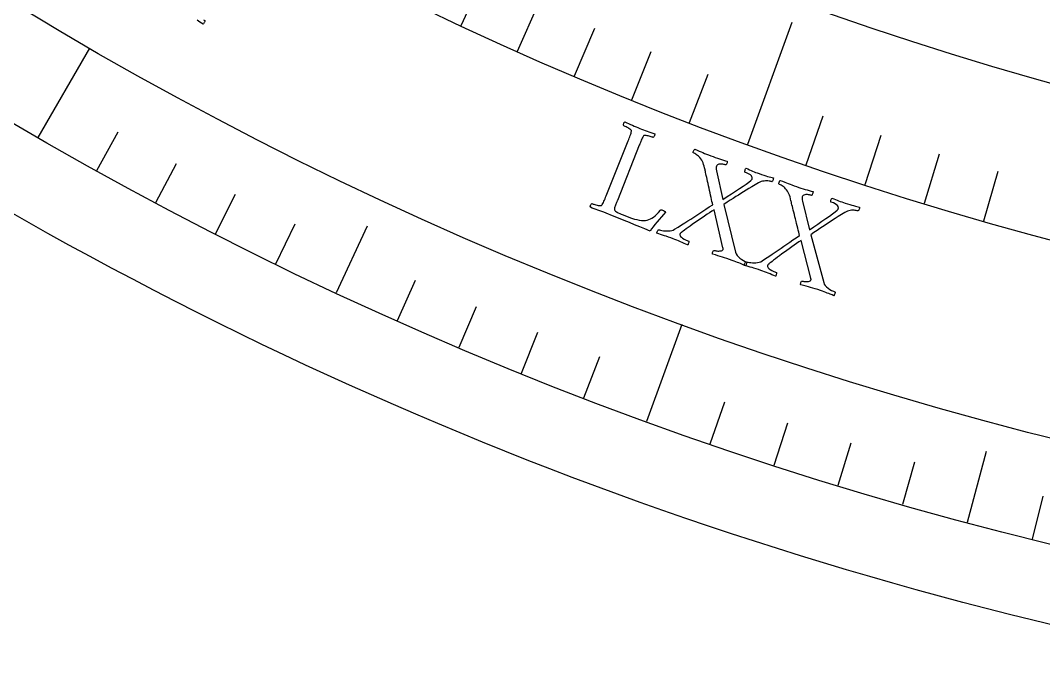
# Model space of a CAD drawing. Header units: millimetres. Extents: x -76 to 76, y -76 to 98.
# Drawn here: x -37.58 to -17.81, y -74.48 to -62.24 of the extents above; entities that cross this region are included whole.
import ezdxf

# ---------------------------------------------------------------- set-up
doc = ezdxf.new("R2010")
doc.units = ezdxf.units.MM
for name, color, linetype in [('CUT_OUTER', 1, 'Continuous'), ('ENGRAVE', 7, 'Continuous'), ('ENGRAVE_FINE', 8, 'Continuous'), ('TEXT', 5, 'Continuous')]:
    doc.layers.add(name, color=color, linetype=linetype)

msp = doc.modelspace()

# ---------------------------------------------------------------- linework, layer by layer
at = {"layer": 'CUT_OUTER'}
msp.add_lwpolyline([(-17.5604, -73.9434), (-18.0138, -73.8343), (-18.4665, -73.7224), (-18.9185, -73.6077), (-19.3698, -73.4902), (-19.8204, -73.37), (-20.2702, -73.247), (-20.7192, -73.1212), (-21.1675, -72.9927), (-21.615, -72.8615), (-22.0616, -72.7275), (-22.5075, -72.5907), (-22.9525, -72.4513), (-23.3966, -72.3091), (-23.8398, -72.1641), (-24.2822, -72.0165), (-24.7236, -71.8662), (-25.1641, -71.7131), (-25.6036, -71.5573), (-26.0422, -71.3989), (-26.4798, -71.2378), (-26.9164, -71.0739), (-27.352, -70.9075), (-27.7866, -70.7383), (-28.2201, -70.5665), (-28.6526, -70.392), (-29.0839, -70.2148), (-29.5142, -70.0351), (-29.9434, -69.8527), (-30.3714, -69.6676), (-30.7983, -69.4799), (-31.2241, -69.2897), (-31.6486, -69.0968), (-32.072, -68.9013), (-32.4942, -68.7032), (-32.9151, -68.5025), (-33.3348, -68.2993), (-33.7533, -68.0934), (-34.1705, -67.885), (-34.5864, -67.6741), (-35.0009, -67.4606), (-35.4142, -67.2446), (-35.8262, -67.026), (-36.2367, -66.8049), (-36.646, -66.5813), (-37.0538, -66.3552), (-37.4603, -66.1266), (-37.8653, -65.8955)], dxfattribs=at)
at = {"layer": 'ENGRAVE'}
for points in [[(-29.0677, -62.3358), (-28.2904, -60.669)], [(-23.5241, -64.6321), (-22.6664, -62.2753)], [(-37.24, -64.5016), (-36.2425, -62.7739)], [(-31.4766, -67.5018), (-30.8744, -66.2103)], [(-25.4737, -69.9883), (-24.7913, -68.1136)], [(-19.2768, -71.9422), (-18.908, -70.5657)]]:
    msp.add_lwpolyline(points, dxfattribs=at)
for radius in [74.48, 74.48, 72.485, 68.78, 68.78, 65.854]:
    msp.add_circle((0, 0), radius, dxfattribs=at)
at = {"layer": 'ENGRAVE_FINE'}
for points in [[(-27.9753, -62.8337), (-27.5673, -61.9172)], [(-26.8745, -63.3123), (-26.4825, -62.3889)], [(-25.7654, -63.7717), (-25.3896, -62.8416)], [(-24.6485, -64.2117), (-24.289, -63.2751)], [(-22.3926, -65.0328), (-22.066, -64.0842)], [(-36.1086, -65.1417), (-35.6941, -64.3939)], [(-21.2542, -65.4137), (-20.9442, -64.4596)], [(-20.1093, -65.7746), (-19.816, -64.8153)], [(-34.9662, -65.7619), (-34.5648, -65.007)], [(-18.9583, -66.1156), (-18.6818, -65.1512)], [(-33.8132, -66.3622), (-33.4251, -65.6004)], [(-32.6499, -66.9422), (-32.2751, -66.1737)], [(-30.2937, -68.0409), (-29.946, -67.2598)], [(-29.1017, -68.5592), (-28.7676, -67.7722)], [(-27.9007, -69.0567), (-27.5804, -68.2639)], [(-26.6912, -69.5331), (-26.3848, -68.7349)], [(-24.2483, -70.4222), (-23.97, -69.6138)], [(-23.0156, -70.8347), (-22.7514, -70.0215)], [(-21.7758, -71.2256), (-21.5259, -70.4079)], [(-20.5295, -71.5948), (-20.2938, -70.7729)], [(-18.0183, -72.2676), (-17.8115, -71.438)]]:
    msp.add_lwpolyline(points, dxfattribs=at)
at = {"layer": 'TEXT'}
msp.add_lwpolyline([(-34.0475, -62.2247), (-34.0183, -62.2424), (-34.0184, -62.2499), (-34.0208, -62.259), (-34.0253, -62.2697), (-34.032, -62.2818), (-34.0392, -62.2933), (-34.0451, -62.3021), (-34.0496, -62.308), (-34.0528, -62.3111), (-34.0855, -62.2902), (-34.1158, -62.2708), (-34.1438, -62.2528), (-34.1695, -62.2363)], dxfattribs=at)
for points in [[(-26.0436, -65.7181), (-26.0448, -65.721), (-26.0462, -65.7245), (-26.0478, -65.7286), (-26.0497, -65.7334), (-26.0546, -65.7458), (-26.0602, -65.7599), (-26.0665, -65.7758), (-26.0735, -65.7934), (-26.0805, -65.8116), (-26.0869, -65.8291), (-26.0926, -65.8459), (-26.0977, -65.8621), (-26.1016, -65.8764), (-26.1035, -65.8878), (-26.1035, -65.8963), (-26.1016, -65.9019), (-26.0912, -65.9153), (-26.0787, -65.9275), (-26.0641, -65.9386), (-26.0473, -65.9485), (-26.0267, -65.9585), (-26.0006, -65.9702), (-25.969, -65.9835), (-25.9319, -65.9983), (-25.7904, -66.0538), (-25.7531, -66.0671), (-25.7132, -66.0791), (-25.6707, -66.0896), (-25.6256, -66.0987), (-25.581, -66.105), (-25.5398, -66.1073), (-25.502, -66.1054), (-25.4676, -66.0994), (-25.4378, -66.09), (-25.4076, -66.0769), (-25.377, -66.0604), (-25.3459, -66.0403), (-25.3142, -66.0157), (-25.2818, -65.9855), (-25.2484, -65.9498), (-25.2143, -65.9084), (-25.2076, -65.9033), (-25.1984, -65.9013), (-25.1867, -65.9025), (-25.1725, -65.9068), (-25.1517, -65.9158), (-25.1355, -65.9253), (-25.1238, -65.9353), (-25.1167, -65.9457), (-25.155, -65.9908), (-25.1947, -66.0372), (-25.2358, -66.0849), (-25.2784, -66.1338), (-25.3191, -66.182), (-25.3545, -66.2275), (-25.3846, -66.2701), (-25.4094, -66.3101), (-25.5111, -66.2706), (-25.6122, -66.2305), (-25.7127, -66.1897), (-25.8125, -66.1483), (-25.9153, -66.1055), (-26.0247, -66.0607), (-26.1407, -66.0137), (-26.2633, -65.9647), (-26.306, -65.948), (-26.3466, -65.9326), (-26.3851, -65.9186), (-26.4215, -65.9059), (-26.4572, -65.8936), (-26.4933, -65.8804), (-26.5298, -65.8666), (-26.5668, -65.8519), (-26.5687, -65.8441), (-26.5685, -65.835), (-26.566, -65.8245), (-26.5614, -65.8127), (-26.5556, -65.8013), (-26.5498, -65.7922), (-26.5439, -65.7853), (-26.538, -65.7806), (-26.5286, -65.7842), (-26.5158, -65.7885), (-26.4997, -65.7936), (-26.4801, -65.7995), (-26.4589, -65.8054), (-26.4379, -65.8102), (-26.417, -65.8141), (-26.3963, -65.8169), (-26.3777, -65.8183), (-26.3634, -65.8175), (-26.3533, -65.8148), (-26.3474, -65.8099), (-26.3362, -65.7953), (-26.3253, -65.7781), (-26.3146, -65.7581), (-26.3042, -65.7355), (-26.2938, -65.711), (-26.2831, -65.6855), (-26.2722, -65.659), (-26.2611, -65.6315), (-25.8357, -64.5684), (-25.8247, -64.5408), (-25.8142, -64.5138), (-25.8042, -64.4876), (-25.7947, -64.4621), (-25.7864, -64.438), (-25.7801, -64.4158), (-25.7759, -64.3956), (-25.7738, -64.3773), (-25.7743, -64.3688), (-25.7794, -64.3595), (-25.7891, -64.3496), (-25.8035, -64.3388), (-25.8204, -64.3278), (-25.8381, -64.3172), (-25.8563, -64.3068), (-25.8753, -64.2966), (-25.8931, -64.2875), (-25.9079, -64.2802), (-25.9198, -64.2745), (-25.9288, -64.2706), (-25.9298, -64.2632), (-25.9291, -64.2542), (-25.9269, -64.2436), (-25.9232, -64.2314), (-25.9184, -64.2197), (-25.9129, -64.2104), (-25.9068, -64.2036), (-25.9001, -64.1993), (-25.8632, -64.2157), (-25.8268, -64.2322), (-25.7907, -64.2486), (-25.755, -64.2651), (-25.7195, -64.2812), (-25.6842, -64.2967), (-25.6489, -64.3116), (-25.6138, -64.3259), (-25.5776, -64.34), (-25.5417, -64.3535), (-25.506, -64.3662), (-25.4706, -64.3783), (-25.435, -64.3903), (-25.3987, -64.4027), (-25.3616, -64.4155), (-25.3239, -64.4288), (-25.3219, -64.4366), (-25.3222, -64.4457), (-25.3246, -64.4562), (-25.3291, -64.468), (-25.3348, -64.4794), (-25.3405, -64.4886), (-25.3462, -64.4956), (-25.352, -64.5004), (-25.3612, -64.497), (-25.3737, -64.4929), (-25.3896, -64.4881), (-25.4088, -64.4824), (-25.4294, -64.4768), (-25.4496, -64.4719), (-25.4693, -64.4677), (-25.4886, -64.4642), (-25.506, -64.4623), (-25.52, -64.4628), (-25.5307, -64.4658), (-25.5379, -64.4713), (-25.5467, -64.4836), (-25.5555, -64.4983), (-25.5643, -64.5151), (-25.573, -64.5342), (-25.5818, -64.5548), (-25.5909, -64.5765), (-25.6002, -64.5993), (-25.6097, -64.623), (-25.6112, -64.6268), (-25.6127, -64.6307), (-25.6142, -64.6345), (-25.6157, -64.6383), (-25.6172, -64.6421), (-25.6188, -64.646), (-25.6203, -64.6498), (-25.6218, -64.6536)], [(-24.24, -64.8561), (-24.1954, -64.8725), (-24.1524, -64.8876), (-24.1112, -64.9016), (-24.0717, -64.9143), (-24.0333, -64.9265), (-23.9952, -64.9386), (-23.9575, -64.9508), (-23.9201, -64.963), (-23.9203, -64.9703), (-23.922, -64.9799), (-23.9253, -64.9918), (-23.9302, -65.0061), (-23.9358, -65.0194), (-23.9413, -65.0284), (-23.9466, -65.033), (-23.9517, -65.0333), (-23.9619, -65.03), (-23.9745, -65.0268), (-23.9896, -65.0235), (-24.0073, -65.0201), (-24.0261, -65.0176), (-24.0448, -65.0165), (-24.0633, -65.017), (-24.0817, -65.019), (-24.0985, -65.0235), (-24.1123, -65.0314), (-24.123, -65.0429), (-24.1307, -65.0579), (-24.1345, -65.0739), (-24.1353, -65.0936), (-24.1331, -65.1169), (-24.128, -65.1439), (-24.005, -65.6982), (-23.922, -65.6435), (-23.8412, -65.5906), (-23.7626, -65.5393), (-23.6862, -65.4898), (-23.6158, -65.4435), (-23.5551, -65.4021), (-23.5042, -65.3655), (-23.463, -65.3338), (-23.4573, -65.3286), (-23.4523, -65.323), (-23.4482, -65.3172), (-23.4448, -65.3111), (-23.4422, -65.3055), (-23.4402, -65.3011), (-23.4388, -65.298), (-23.438, -65.2961), (-23.4365, -65.286), (-23.4387, -65.274), (-23.4444, -65.2599), (-23.4536, -65.2438), (-23.4698, -65.2265), (-23.4963, -65.2087), (-23.533, -65.1906), (-23.5799, -65.172), (-23.5822, -65.1678), (-23.5825, -65.1604), (-23.5808, -65.15), (-23.5771, -65.1365), (-23.5723, -65.1226), (-23.5675, -65.1111), (-23.5627, -65.102), (-23.5579, -65.0953), (-23.523, -65.1107), (-23.4902, -65.1252), (-23.4593, -65.1388), (-23.4305, -65.1514), (-23.4018, -65.1637), (-23.3716, -65.1759), (-23.3397, -65.1881), (-23.3062, -65.2004), (-23.2597, -65.2166), (-23.2168, -65.2308), (-23.1775, -65.243), (-23.1418, -65.2531), (-23.1093, -65.2619), (-23.0798, -65.27), (-23.0532, -65.2773), (-23.0297, -65.284), (-23.0295, -65.291), (-23.0306, -65.2997), (-23.0328, -65.3102), (-23.0361, -65.3225), (-23.0406, -65.3346), (-23.0463, -65.3444), (-23.0532, -65.352), (-23.0613, -65.3573), (-23.0683, -65.3553), (-23.0793, -65.3527), (-23.0943, -65.3497), (-23.1132, -65.3462), (-23.1349, -65.3433), (-23.1582, -65.3419), (-23.1832, -65.3422), (-23.2098, -65.344), (-23.2372, -65.3482), (-23.2645, -65.3556), (-23.2916, -65.366), (-23.3186, -65.3796), (-23.3843, -65.4196), (-23.4456, -65.4567), (-23.5026, -65.491), (-23.5552, -65.5224), (-23.6055, -65.5526), (-23.6554, -65.5833), (-23.705, -65.6145), (-23.7543, -65.6461), (-23.8057, -65.6796), (-23.8615, -65.7161), (-23.9217, -65.7557), (-23.9864, -65.7985), (-23.7589, -66.721), (-23.7473, -66.7536), (-23.7293, -66.784), (-23.7051, -66.8122), (-23.6746, -66.8384), (-23.6413, -66.8616), (-23.6086, -66.8814), (-23.5764, -66.8976), (-23.5448, -66.9104), (-23.5437, -66.9179), (-23.5445, -66.9272), (-23.5473, -66.9385), (-23.552, -66.9515), (-23.5572, -66.9641), (-23.5616, -66.9736), (-23.5651, -66.9802), (-23.5677, -66.9838), (-23.6034, -66.9685), (-23.6364, -66.9542), (-23.667, -66.9409), (-23.6949, -66.9287), (-23.7232, -66.9168), (-23.7545, -66.9044), (-23.7889, -66.8913), (-23.8265, -66.8777), (-23.8782, -66.8595), (-23.9268, -66.8429), (-23.972, -66.8281), (-24.014, -66.8149), (-24.0561, -66.802), (-24.1017, -66.7881), (-24.1508, -66.773), (-24.2033, -66.7568), (-24.2055, -66.7487), (-24.2055, -66.7385), (-24.2032, -66.7262), (-24.1987, -66.7117), (-24.1932, -66.6984), (-24.1877, -66.6895), (-24.1823, -66.6848), (-24.1771, -66.6845), (-24.1679, -66.6873), (-24.1559, -66.69), (-24.1412, -66.6926), (-24.1236, -66.6951), (-24.1047, -66.6969), (-24.0859, -66.6975), (-24.0672, -66.6966), (-24.0485, -66.6945), (-24.0317, -66.6906), (-24.0185, -66.6845), (-24.0089, -66.6762), (-24.0029, -66.6657), (-24.0022, -66.6628), (-24.0017, -66.6592), (-24.0015, -66.655), (-24.0017, -66.6501), (-24.0022, -66.6451), (-24.003, -66.6405), (-24.0042, -66.6364), (-24.0057, -66.6326), (-24.1745, -65.8993), (-24.2174, -65.9271), (-24.2622, -65.9566), (-24.309, -65.9878), (-24.3577, -66.0206), (-24.407, -66.054), (-24.4558, -66.0872), (-24.5039, -66.12), (-24.5514, -66.1524), (-24.5969, -66.1838), (-24.6393, -66.2135), (-24.6785, -66.2413), (-24.7145, -66.2675), (-24.7462, -66.2908), (-24.7725, -66.3103), (-24.7932, -66.326), (-24.8085, -66.3379), (-24.8111, -66.3402), (-24.8142, -66.3431), (-24.8178, -66.3465), (-24.8221, -66.3504), (-24.8263, -66.3549), (-24.83, -66.3599), (-24.8332, -66.3655), (-24.8359, -66.3716), (-24.8374, -66.384), (-24.8332, -66.3979), (-24.8233, -66.4134), (-24.8078, -66.4305), (-24.785, -66.4486), (-24.7536, -66.4672), (-24.7136, -66.4862), (-24.6648, -66.5057), (-24.6636, -66.5133), (-24.6641, -66.5228), (-24.6663, -66.5343), (-24.67, -66.5477), (-24.6745, -66.5605), (-24.6787, -66.5701), (-24.6827, -66.5765), (-24.6863, -66.5797), (-24.7206, -66.5642), (-24.7552, -66.5486), (-24.7902, -66.5331), (-24.8256, -66.5177), (-24.861, -66.5025), (-24.8964, -66.4879), (-24.9315, -66.4739), (-24.9666, -66.4605), (-25.0141, -66.4429), (-25.0582, -66.4271), (-25.0989, -66.4131), (-25.1362, -66.4009), (-25.1722, -66.3895), (-25.2089, -66.3781), (-25.2463, -66.3665), (-25.2844, -66.3549), (-25.2837, -66.3468), (-25.2811, -66.3374), (-25.2767, -66.3267), (-25.2706, -66.3146), (-25.2641, -66.3032), (-25.2588, -66.2945), (-25.2547, -66.2884), (-25.2519, -66.285), (-25.2438, -66.2874), (-25.23, -66.2907), (-25.2105, -66.295), (-25.1852, -66.3001), (-25.1562, -66.3049), (-25.1254, -66.3081), (-25.093, -66.3097), (-25.0589, -66.3098), (-25.0252, -66.3072), (-24.994, -66.3009), (-24.9652, -66.2909), (-24.939, -66.2772), (-24.8697, -66.2343), (-24.8036, -66.1931), (-24.7409, -66.1536), (-24.6814, -66.1157), (-24.6237, -66.0786), (-24.566, -66.0411), (-24.5086, -66.0034), (-24.4513, -65.9655), (-24.3928, -65.9267), (-24.3319, -65.8863), (-24.2684, -65.8445), (-24.2025, -65.8012), (-24.2086, -65.7711), (-24.2158, -65.7375), (-24.224, -65.7003), (-24.2333, -65.6597), (-24.243, -65.6168), (-24.2528, -65.5731), (-24.2626, -65.5284), (-24.2723, -65.4827), (-24.282, -65.4374), (-24.2915, -65.3936), (-24.3008, -65.3514), (-24.3099, -65.3106), (-24.3185, -65.2725), (-24.3262, -65.2379), (-24.3331, -65.2069), (-24.3392, -65.1796), (-24.3441, -65.1572), (-24.3476, -65.1412), (-24.3497, -65.1316), (-24.3504, -65.1285), (-24.3587, -65.0893), (-24.3677, -65.0538), (-24.3776, -65.0221), (-24.3883, -64.9941), (-24.4004, -64.9681), (-24.4147, -64.9424), (-24.431, -64.917), (-24.4494, -64.8919), (-24.4628, -64.8759), (-24.4778, -64.861), (-24.4945, -64.8471), (-24.5128, -64.8342), (-24.531, -64.8228), (-24.5472, -64.8135), (-24.5615, -64.8061), (-24.5738, -64.8008), (-24.5775, -64.7972), (-24.5785, -64.7902), (-24.5767, -64.7799), (-24.5722, -64.7662), (-24.5662, -64.7523), (-24.5599, -64.7415), (-24.5534, -64.7337), (-24.5465, -64.7289), (-24.5033, -64.7469), (-24.4635, -64.7637), (-24.427, -64.7794), (-24.3938, -64.794), (-24.3606, -64.8084), (-24.3239, -64.8236), (-24.2837, -64.8395), (-24.24, -64.8561)], [(-22.5852, -65.4507), (-22.5401, -65.466), (-22.4968, -65.4801), (-22.4553, -65.493), (-22.4155, -65.5047), (-22.3767, -65.5159), (-22.3383, -65.527), (-22.3003, -65.5383), (-22.2627, -65.5495), (-22.2626, -65.5568), (-22.2641, -65.5664), (-22.2672, -65.5785), (-22.2717, -65.5929), (-22.277, -65.6063), (-22.2822, -65.6154), (-22.2874, -65.6202), (-22.2925, -65.6206), (-22.3027, -65.6176), (-22.3154, -65.6146), (-22.3306, -65.6117), (-22.3484, -65.6088), (-22.3673, -65.6067), (-22.386, -65.6062), (-22.4045, -65.6071), (-22.4228, -65.6096), (-22.4395, -65.6145), (-22.453, -65.6228), (-22.4635, -65.6345), (-22.4708, -65.6497), (-22.4742, -65.6658), (-22.4745, -65.6855), (-22.4717, -65.7087), (-22.4659, -65.7356), (-22.3288, -66.2866), (-22.2473, -66.2298), (-22.1678, -66.1748), (-22.0906, -66.1216), (-22.0155, -66.0701), (-21.9463, -66.0221), (-21.8867, -65.9791), (-21.8367, -65.9413), (-21.7963, -65.9086), (-21.7907, -65.9032), (-21.7859, -65.8975), (-21.7819, -65.8916), (-21.7787, -65.8855), (-21.7762, -65.8798), (-21.7743, -65.8753), (-21.773, -65.8722), (-21.7723, -65.8702), (-21.7711, -65.8601), (-21.7735, -65.8481), (-21.7796, -65.8342), (-21.7892, -65.8183), (-21.8059, -65.8014), (-21.8327, -65.7844), (-21.8699, -65.7672), (-21.9173, -65.7498), (-21.9197, -65.7456), (-21.9202, -65.7383), (-21.9187, -65.7278), (-21.9154, -65.7142), (-21.911, -65.7002), (-21.9065, -65.6886), (-21.9019, -65.6794), (-21.8972, -65.6725), (-21.862, -65.6871), (-21.8288, -65.7007), (-21.7976, -65.7135), (-21.7684, -65.7254), (-21.7395, -65.7369), (-21.7089, -65.7484), (-21.6767, -65.7598), (-21.6429, -65.7712), (-21.5961, -65.7863), (-21.5528, -65.7993), (-21.5132, -65.8105), (-21.4772, -65.8197), (-21.4445, -65.8277), (-21.4148, -65.835), (-21.3881, -65.8417), (-21.3644, -65.8478), (-21.3641, -65.8547), (-21.3649, -65.8635), (-21.3668, -65.8741), (-21.3698, -65.8864), (-21.374, -65.8986), (-21.3795, -65.9086), (-21.3862, -65.9163), (-21.3941, -65.9219), (-21.4012, -65.92), (-21.4123, -65.9178), (-21.4273, -65.9151), (-21.4463, -65.9121), (-21.468, -65.9097), (-21.4914, -65.909), (-21.5164, -65.9099), (-21.5429, -65.9124), (-21.5702, -65.9173), (-21.5973, -65.9253), (-21.6241, -65.9364), (-21.6508, -65.9507), (-21.7154, -65.9923), (-21.7758, -66.031), (-21.8319, -66.0667), (-21.8837, -66.0994), (-21.9332, -66.131), (-21.9823, -66.1629), (-22.0311, -66.1953), (-22.0796, -66.2282), (-22.1301, -66.2629), (-22.1849, -66.3009), (-22.2442, -66.342), (-22.3078, -66.3864), (-22.0569, -67.3028), (-22.0444, -67.3351), (-22.0257, -67.365), (-22.0008, -67.3927), (-21.9697, -67.418), (-21.9358, -67.4404), (-21.9025, -67.4593), (-21.8699, -67.4748), (-21.838, -67.4867), (-21.8367, -67.4942), (-21.8373, -67.5036), (-21.8398, -67.5148), (-21.8442, -67.528), (-21.8491, -67.5407), (-21.8532, -67.5504), (-21.8565, -67.557), (-21.8591, -67.5607), (-21.8951, -67.5463), (-21.9285, -67.5328), (-21.9594, -67.5203), (-21.9877, -67.5089), (-22.0162, -67.4977), (-22.0478, -67.486), (-22.0826, -67.4738), (-22.1204, -67.4612), (-22.1727, -67.4443), (-22.2216, -67.429), (-22.2672, -67.4153), (-22.3095, -67.4032), (-22.352, -67.3914), (-22.3979, -67.3786), (-22.4473, -67.3648), (-22.5002, -67.3499), (-22.5026, -67.3419), (-22.5029, -67.3317), (-22.5009, -67.3193), (-22.4968, -67.3047), (-22.4916, -67.2913), (-22.4863, -67.2822), (-22.4811, -67.2774), (-22.4759, -67.277), (-22.4666, -67.2795), (-22.4546, -67.2819), (-22.4398, -67.2842), (-22.4221, -67.2862), (-22.4032, -67.2876), (-22.3844, -67.2876), (-22.3657, -67.2863), (-22.3471, -67.2837), (-22.3304, -67.2794), (-22.3173, -67.273), (-22.308, -67.2644), (-22.3022, -67.2538), (-22.3015, -67.2508), (-22.3012, -67.2472), (-22.3011, -67.243), (-22.3014, -67.2381), (-22.302, -67.2331), (-22.303, -67.2286), (-22.3042, -67.2244), (-22.3058, -67.2208), (-22.4932, -66.4919), (-22.5354, -66.5209), (-22.5795, -66.5515), (-22.6254, -66.5838), (-22.6733, -66.6179), (-22.7218, -66.6526), (-22.7696, -66.6869), (-22.8169, -66.7209), (-22.8635, -66.7545), (-22.9083, -66.7871), (-22.9499, -66.8178), (-22.9884, -66.8467), (-23.0237, -66.8737), (-23.0548, -66.8979), (-23.0805, -66.918), (-23.1009, -66.9343), (-23.1159, -66.9465), (-23.1184, -66.9489), (-23.1214, -66.9519), (-23.125, -66.9554), (-23.1291, -66.9594), (-23.1332, -66.9639), (-23.1368, -66.9691), (-23.1399, -66.9747), (-23.1424, -66.9809), (-23.1436, -66.9933), (-23.139, -67.0071), (-23.1288, -67.0224), (-23.1128, -67.0391), (-23.0896, -67.0566), (-23.0577, -67.0744), (-23.0172, -67.0924), (-22.9679, -67.1106), (-22.9666, -67.1181), (-22.9668, -67.1277), (-22.9687, -67.1392), (-22.9721, -67.1527), (-22.9763, -67.1656), (-22.9802, -67.1753), (-22.984, -67.1818), (-22.9876, -67.1851), (-23.0222, -67.1705), (-23.0572, -67.1558), (-23.0926, -67.1412), (-23.1284, -67.1266), (-23.1642, -67.1124), (-23.1999, -67.0987), (-23.2354, -67.0856), (-23.2708, -67.073), (-23.3187, -67.0567), (-23.3632, -67.042), (-23.4042, -67.029), (-23.4419, -67.0178), (-23.4782, -67.0074), (-23.5151, -66.9969), (-23.5528, -66.9863), (-23.5912, -66.9756), (-23.5906, -66.9675), (-23.5883, -66.958), (-23.5842, -66.9472), (-23.5784, -66.935), (-23.5722, -66.9234), (-23.5671, -66.9145), (-23.5632, -66.9084), (-23.5604, -66.9049), (-23.5523, -66.9071), (-23.5385, -66.9101), (-23.5188, -66.9138), (-23.4934, -66.9183), (-23.4643, -66.9223), (-23.4335, -66.9247), (-23.401, -66.9256), (-23.3669, -66.9247), (-23.3333, -66.9213), (-23.3022, -66.9142), (-23.2737, -66.9035), (-23.2478, -66.8892), (-23.1796, -66.8445), (-23.1147, -66.8017), (-23.053, -66.7605), (-22.9945, -66.7212), (-22.9377, -66.6826), (-22.881, -66.6437), (-22.8245, -66.6045), (-22.7682, -66.5651), (-22.7108, -66.5248), (-22.6509, -66.483), (-22.5885, -66.4396), (-22.5237, -66.3946), (-22.5306, -66.3647), (-22.5386, -66.3312), (-22.5477, -66.2943), (-22.558, -66.2539), (-22.5689, -66.2113), (-22.5798, -66.1678), (-22.5907, -66.1234), (-22.6016, -66.078), (-22.6124, -66.033), (-22.623, -65.9894), (-22.6334, -65.9474), (-22.6435, -65.9069), (-22.6531, -65.869), (-22.6617, -65.8346), (-22.6694, -65.8038), (-22.6761, -65.7766), (-22.6816, -65.7544), (-22.6855, -65.7385), (-22.6879, -65.729), (-22.6887, -65.7258), (-22.6979, -65.6869), (-22.7078, -65.6517), (-22.7185, -65.6202), (-22.7299, -65.5924), (-22.7427, -65.5667), (-22.7576, -65.5414), (-22.7746, -65.5164), (-22.7936, -65.4918), (-22.8074, -65.4762), (-22.8228, -65.4617), (-22.8398, -65.4482), (-22.8585, -65.4358), (-22.8769, -65.4249), (-22.8934, -65.4159), (-22.9078, -65.409), (-22.9203, -65.404), (-22.9241, -65.4005), (-22.9252, -65.3935), (-22.9237, -65.3831), (-22.9196, -65.3693), (-22.9139, -65.3553), (-22.9079, -65.3443), (-22.9016, -65.3363), (-22.8949, -65.3314), (-22.8512, -65.3482), (-22.8109, -65.364), (-22.774, -65.3788), (-22.7405, -65.3926), (-22.707, -65.4061), (-22.6699, -65.4203), (-22.6293, -65.4352), (-22.5852, -65.4507)]]:
    msp.add_lwpolyline(points, close=True, dxfattribs=at)

doc.saveas('drawing.dxf')
